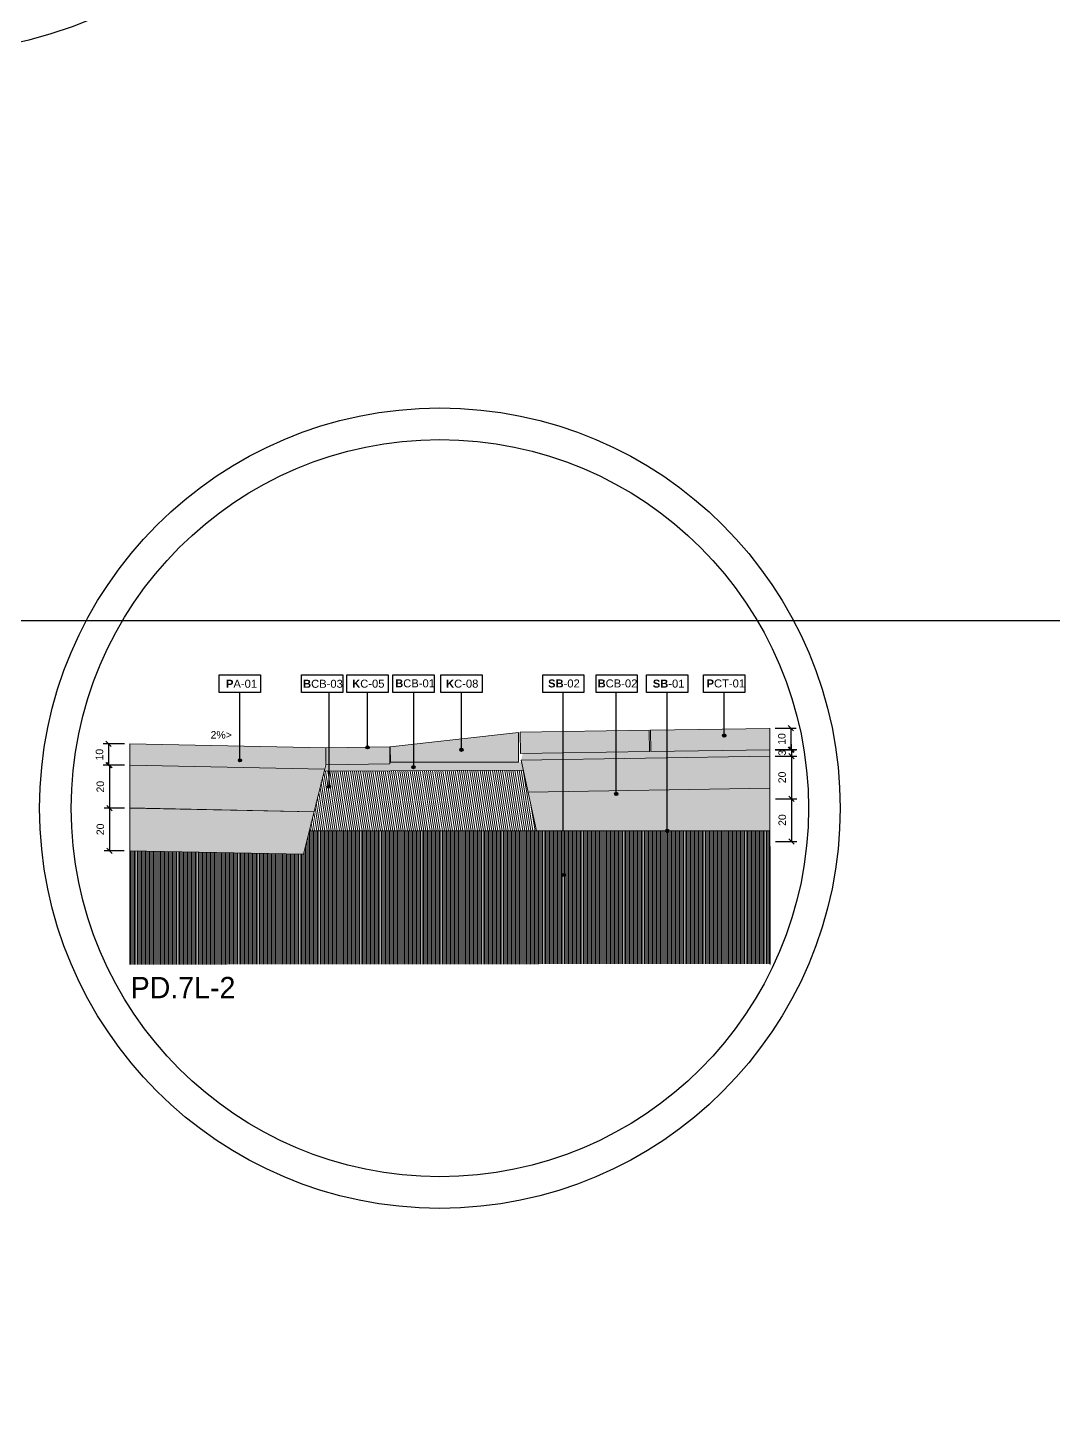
# Model space of a CAD drawing. Header units: metres. Extents: x -325 to 301, y -147 to 149.
# Drawn here: x 86.35 to 91.15, y 9.71 to 16.23 of the extents above; entities that cross this region are included whole.
import ezdxf

# ---------------------------------------------------------------- set-up
doc = ezdxf.new("R2010")
doc.units = ezdxf.units.M
doc.layers.get('Defpoints').update_dxf_attribs({"lineweight": 13})
for name, color, linetype, plot in [('-aux', 50, 'Continuous', False), ('-AUX-QAD', 5, 'Continuous', False), ('-AUX_MON', 3, 'Continuous', False)]:
    doc.layers.add(name, color=color, linetype=linetype, plot=plot)
doc.layers.add('0-TX-1_25', color=7, linetype='Continuous', true_color=0x3f4f7f)
for name, color, linetype, lineweight, true_color in [('03-TR-Paviment_06_Concrete Slab in situ', 7, 'Continuous', 9, 0xeee7dd), ('03-TR-Paviment_07_Precast Concrete Blocks', 7, 'Continuous', 5, 0xe7ddd0), ('3-TR tot_u', 7, 'Continuous', 5, 0x787878)]:
    doc.layers.add(name, color=color, linetype=linetype, lineweight=lineweight, true_color=true_color)
for name, color, linetype, lineweight in [('1-CM', 7, 'Continuous', 0), ('2-L-secció', 1, 'Continuous', 0), ('2_L-seccio detall', 7, 'Continuous', 9), ('3-TR Formigó', 252, 'Continuous', 0), ('3-TR Seleccionat', 44, 'Continuous', 0), ('3-TR Tot-u', 37, 'Continuous', 0), ('3_TR_paviment gris', 252, 'Continuous', 5)]:
    doc.layers.add(name, color=color, linetype=linetype, lineweight=lineweight)
doc.layers.add('A-KEYPLAN_HATCH', color=7, linetype='Continuous')
doc.layers.add('A_TEXT_2', color=7, linetype='Continuous')
doc.styles.get("Standard").update_dxf_attribs({"font": 'arial.ttf'})
doc.styles.add('x-llegenda materials$0$ENGRAVERS', font='TT0586M.TTF')
doc.dimstyles.new('ISO-25', dxfattribs={"dimtxt": 0.1, "dimasz": 0.1, "dimexe": 0.1, "dimexo": 0.1, "dimgap": 0.1, "dimtad": 1, "dimdec": 0, "dimlfac": 100, "dimzin": 9, "dimtxsty": 'Standard', "dimblk": 'OBLIQUE', "dimcen": 0.1, "dimadec": 0, "dimazin": 0, "dimtfac": 1, "dimtdec": 0, "dimtmove": 0, "dimatfit": 3, "dimldrblk": 'OBLIQUE', "dimfxl": 1, "dimarcsym": 0})

# ---------------------------------------------------------------- blocks, each defined once
blk = doc.blocks.new('hatch keyplan 2')
at = {"layer": 'A-KEYPLAN_HATCH'}
blk.add_lwpolyline([(0, 0.00548), (0.01287, 0.00548), (0.01287, 0), (0, 0)], close=True, dxfattribs=at)
blk = doc.blocks.new('hatch keyplan')
at = {"layer": 'A-KEYPLAN_HATCH'}
blk.add_blockref('hatch keyplan 2', (1.43058, 0.85215), dxfattribs=at)
blk = doc.blocks.new('SB-01')
at = {"layer": 'A-KEYPLAN_HATCH'}
blk.add_blockref('hatch keyplan', (-1.43058, -0.85215), dxfattribs=at)
at = {"layer": 'A_TEXT_2', "insert": (-0.0008, 0.00403), "char_height": 0.0025, "attachment_point": 1}
blk.add_mtext_dynamic_manual_height_columns('\\pi0.00271;{\\fArial|b1|i0|c0|p34;SB}-01', width=0.0145619, gutter_width=0.015, heights=[0], dxfattribs=at)
blk = doc.blocks.new('B-CB02')
at = {"layer": 'A-KEYPLAN_HATCH'}
blk.add_blockref('hatch keyplan', (-1.43058, -0.85215), dxfattribs=at)
at = {"layer": 'A_TEXT_2', "insert": (-0.0008, 0.00409), "char_height": 0.0025, "attachment_point": 1}
blk.add_mtext_dynamic_manual_height_columns('\\pi0.00129;{\\fArial|b1|i0|c0|p34;B}CB-02', width=0.0145619, gutter_width=0.015, heights=[0], dxfattribs=at)
blk = doc.blocks.new('K04')
at = {"layer": 'A-KEYPLAN_HATCH'}
blk.add_blockref('hatch keyplan', (-1.42958, -0.85215), dxfattribs=at)
at = {"layer": 'A_TEXT_2', "insert": (0.0002, 0.00402), "char_height": 0.0025, "attachment_point": 1}
blk.add_mtext_dynamic_manual_height_columns('\\pi0.00244;{\\fArial|b1|i0|c0|p34;K}C-05', width=0.0145619, gutter_width=0.015, heights=[0], dxfattribs=at)
blk = doc.blocks.new('B-CB03')
at = {"layer": 'A-KEYPLAN_HATCH'}
blk.add_blockref('hatch keyplan', (-1.43058, -0.85215), dxfattribs=at)
at = {"layer": 'A_TEXT_2', "insert": (-0.0008, 0.00398), "char_height": 0.0025, "attachment_point": 1}
blk.add_mtext_dynamic_manual_height_columns('\\pi0.00128;{\\fArial|b1|i0|c0|p34;B}CB-03', width=0.0145619, gutter_width=0.015, heights=[0], dxfattribs=at)
blk = doc.blocks.new('B-CB01')
at = {"layer": 'A-KEYPLAN_HATCH'}
blk.add_blockref('hatch keyplan', (-1.43058, -0.85215), dxfattribs=at)
at = {"layer": 'A_TEXT_2', "insert": (-0.0008, 0.00411), "char_height": 0.0025, "attachment_point": 1}
blk.add_mtext_dynamic_manual_height_columns('\\pi0.00152;{\\fArial|b1|i0|c0|p34;B}CB-01', width=0.0145619, gutter_width=0.015, heights=[0], dxfattribs=at)
blk = doc.blocks.new('B-A01')
at = {"layer": 'A-KEYPLAN_HATCH'}
blk.add_blockref('hatch keyplan', (-1.43058, -0.85215), dxfattribs=at)
at = {"layer": 'A_TEXT_2', "insert": (-0.0008, 0.00399), "char_height": 0.0025, "attachment_point": 1}
blk.add_mtext_dynamic_manual_height_columns('\\pi0.00288;{\\fArial|b1|i0|c0|p34;P}A-01', width=0.0145619, gutter_width=0.015, heights=[0], dxfattribs=at)
blk = doc.blocks.new('_Oblique')
at = {"color": 0, "lineweight": -2}
blk.add_line((-0.5, -0.5), (0.5, 0.5), dxfattribs=at)
blk = doc.blocks.new('*D154')
at = {"layer": '0-TX-1_25', "color": 0, "lineweight": -2, "transparency": 16777216}
for p, q in [((89.8505, 12.952), (89.9492, 12.952)), ((89.9242, 12.952), (89.9242, 12.8513)), ((89.8506, 12.8513), (89.9492, 12.8513))]:
    blk.add_line(p, q, dxfattribs=at)
at = {"layer": 'Defpoints', "color": 0, "transparency": 16777216}
for p in [(89.8255, 12.952), (89.8256, 12.8513), (89.9242, 12.8513)]:
    blk.add_point(p, dxfattribs=at)
at = {"layer": '0-TX-1_25', "color": 0, "lineweight": -2, "transparency": 16777216, "xscale": 0.025, "yscale": 0.025, "zscale": 0.025}
for p, rotation in [((89.9242, 12.952), 90), ((89.9242, 12.8513), 270)]:
    blk.add_blockref('_Oblique', p, dxfattribs=dict(at, rotation=rotation))
at = {"layer": '0-TX-1_25', "color": 0, "transparency": 16777216, "insert": (89.8814, 12.9017), "char_height": 0.035, "attachment_point": 5, "rotation": 90}
blk.add_mtext('10', dxfattribs=at)
blk = doc.blocks.new('*D153')
at = {"layer": '0-TX-1_25', "color": 0, "lineweight": -2, "transparency": 16777216}
for p, q in [((89.8507, 12.852), (89.9509, 12.852)), ((89.9259, 12.852), (89.9259, 12.877)), ((89.9259, 12.852), (89.9259, 12.8216)), ((89.8507, 12.8216), (89.9509, 12.8216)), ((89.9259, 12.8216), (89.9259, 12.7966))]:
    blk.add_line(p, q, dxfattribs=at)
at = {"layer": 'Defpoints', "color": 0, "transparency": 16777216}
for p in [(89.8257, 12.852), (89.8257, 12.8216), (89.9259, 12.8216)]:
    blk.add_point(p, dxfattribs=at)
at = {"layer": '0-TX-1_25', "color": 0, "lineweight": -2, "transparency": 16777216, "xscale": 0.025, "yscale": 0.025, "zscale": 0.025}
for p, rotation in [((89.9259, 12.852), 270), ((89.9259, 12.8216), 90)]:
    blk.add_blockref('_Oblique', p, dxfattribs=dict(at, rotation=rotation))
at = {"layer": '0-TX-1_25', "color": 0, "transparency": 16777216, "insert": (89.883, 12.8368), "char_height": 0.035, "attachment_point": 5, "rotation": 90}
blk.add_mtext('3', dxfattribs=at)
blk = doc.blocks.new('*D151')
at = {"layer": '0-TX-1_25', "color": 0, "lineweight": -2, "transparency": 16777216}
for p, q in [((89.8507, 12.8216), (89.9509, 12.8216)), ((89.9259, 12.8216), (89.9259, 12.6216)), ((89.8511, 12.6216), (89.9509, 12.6216))]:
    blk.add_line(p, q, dxfattribs=at)
at = {"layer": 'Defpoints', "color": 0, "transparency": 16777216}
for p in [(89.8257, 12.8216), (89.8261, 12.6216), (89.9259, 12.6216)]:
    blk.add_point(p, dxfattribs=at)
at = {"layer": '0-TX-1_25', "color": 0, "lineweight": -2, "transparency": 16777216, "xscale": 0.025, "yscale": 0.025, "zscale": 0.025}
for p, rotation in [((89.9259, 12.8216), 90), ((89.9259, 12.6216), 270)]:
    blk.add_blockref('_Oblique', p, dxfattribs=dict(at, rotation=rotation))
at = {"layer": '0-TX-1_25', "color": 0, "transparency": 16777216, "insert": (89.883, 12.7216), "char_height": 0.035, "attachment_point": 5, "rotation": 90}
blk.add_mtext('20', dxfattribs=at)
blk = doc.blocks.new('*D152')
at = {"layer": '0-TX-1_25', "color": 0, "lineweight": -2, "transparency": 16777216}
for p, q in [((89.8511, 12.6216), (89.9513, 12.6216)), ((89.9263, 12.6216), (89.9263, 12.4216)), ((89.8515, 12.4216), (89.9513, 12.4216))]:
    blk.add_line(p, q, dxfattribs=at)
at = {"layer": 'Defpoints', "color": 0, "transparency": 16777216}
for p in [(89.8261, 12.6216), (89.8265, 12.4216), (89.9263, 12.4216)]:
    blk.add_point(p, dxfattribs=at)
at = {"layer": '0-TX-1_25', "color": 0, "lineweight": -2, "transparency": 16777216, "xscale": 0.025, "yscale": 0.025, "zscale": 0.025}
for p, rotation in [((89.9263, 12.6216), 90), ((89.9263, 12.4216), 270)]:
    blk.add_blockref('_Oblique', p, dxfattribs=dict(at, rotation=rotation))
at = {"layer": '0-TX-1_25', "color": 0, "transparency": 16777216, "insert": (89.8834, 12.5216), "char_height": 0.035, "attachment_point": 5, "rotation": 90}
blk.add_mtext('20', dxfattribs=at)
blk = doc.blocks.new('POINT')
at = {"layer": '0-TX-1_25'}
h = blk.add_hatch(dxfattribs=at)
h.set_pattern_fill('ANGLE', color=256)
h.set_pattern_definition([(0, (-83.747, -12.726), (0, 6.985), [5.08, -1.905]), (90, (-83.747, -12.726), (-6.985, 4e-16), [5.08, -1.905])])
edge = h.paths.add_edge_path()
edge.add_arc((0, 0), 0.0075, 0, 360)
h = blk.add_hatch(color=256, dxfattribs=at)
h.dxf.hatch_style = 1
edge = h.paths.add_edge_path()
edge.add_arc((0, 0), 0.0075, 0, 360)
blk.add_circle((0, 0), 0.0075, dxfattribs=at)
blk = doc.blocks.new('*D155')
at = {"layer": '0-TX-1_25', "color": 0, "lineweight": -2, "transparency": 16777216}
for p, q in [((86.8016, 12.8783), (86.703, 12.8783)), ((86.728, 12.8783), (86.728, 12.7783)), ((86.8016, 12.7783), (86.703, 12.7783))]:
    blk.add_line(p, q, dxfattribs=at)
at = {"layer": 'Defpoints', "color": 0, "transparency": 16777216}
for p in [(86.8266, 12.8783), (86.728, 12.7783), (86.8266, 12.7783)]:
    blk.add_point(p, dxfattribs=at)
at = {"layer": '0-TX-1_25', "color": 0, "lineweight": -2, "transparency": 16777216, "xscale": 0.025, "yscale": 0.025, "zscale": 0.025}
for p, rotation in [((86.728, 12.8783), 90), ((86.728, 12.7783), 270)]:
    blk.add_blockref('_Oblique', p, dxfattribs=dict(at, rotation=rotation))
at = {"layer": '0-TX-1_25', "color": 0, "transparency": 16777216, "insert": (86.6852, 12.8283), "char_height": 0.035, "attachment_point": 5, "rotation": 90}
blk.add_mtext('10', dxfattribs=at)
blk = doc.blocks.new('*D156')
at = {"layer": '0-TX-1_25', "color": 0, "lineweight": -2, "transparency": 16777216}
for p, q in [((86.8016, 12.7783), (86.7069, 12.7783)), ((86.7319, 12.7783), (86.7319, 12.5782)), ((86.8015, 12.5782), (86.7069, 12.5782))]:
    blk.add_line(p, q, dxfattribs=at)
at = {"layer": 'Defpoints', "color": 0, "transparency": 16777216}
for p in [(86.8266, 12.7783), (86.7319, 12.5782), (86.8265, 12.5782)]:
    blk.add_point(p, dxfattribs=at)
at = {"layer": '0-TX-1_25', "color": 0, "lineweight": -2, "transparency": 16777216, "xscale": 0.025, "yscale": 0.025, "zscale": 0.025}
for p, rotation in [((86.7319, 12.7783), 90), ((86.7319, 12.5782), 270)]:
    blk.add_blockref('_Oblique', p, dxfattribs=dict(at, rotation=rotation))
at = {"layer": '0-TX-1_25', "color": 0, "transparency": 16777216, "insert": (86.689, 12.6782), "char_height": 0.035, "attachment_point": 5, "rotation": 90}
blk.add_mtext('20', dxfattribs=at)
blk = doc.blocks.new('*D157')
at = {"layer": '0-TX-1_25', "color": 0, "lineweight": -2, "transparency": 16777216}
for p, q in [((86.8015, 12.5782), (86.7069, 12.5782)), ((86.7319, 12.5782), (86.7319, 12.3782)), ((86.8006, 12.3782), (86.7069, 12.3782))]:
    blk.add_line(p, q, dxfattribs=at)
at = {"layer": 'Defpoints', "color": 0, "transparency": 16777216}
for p in [(86.8265, 12.5782), (86.7319, 12.3782), (86.8256, 12.3782)]:
    blk.add_point(p, dxfattribs=at)
at = {"layer": '0-TX-1_25', "color": 0, "lineweight": -2, "transparency": 16777216, "xscale": 0.025, "yscale": 0.025, "zscale": 0.025}
for p, rotation in [((86.7319, 12.5782), 90), ((86.7319, 12.3782), 270)]:
    blk.add_blockref('_Oblique', p, dxfattribs=dict(at, rotation=rotation))
at = {"layer": '0-TX-1_25', "color": 0, "transparency": 16777216, "insert": (86.689, 12.4782), "char_height": 0.035, "attachment_point": 5, "rotation": 90}
blk.add_mtext('20', dxfattribs=at)
blk = doc.blocks.new('SB-02')
at = {"layer": 'A-KEYPLAN_HATCH'}
blk.add_blockref('hatch keyplan', (-1.43058, -0.85215), dxfattribs=at)
at = {"layer": 'A_TEXT_2', "insert": (-0.0008, 0.00408), "char_height": 0.0025, "attachment_point": 1}
blk.add_mtext_dynamic_manual_height_columns('\\pi0.00249;{\\fArial|b1|i0|c0|p34;SB}-02', width=0.0145619, gutter_width=0.015, heights=[0], dxfattribs=at)
blk = doc.blocks.new('PCB01')
at = {"layer": 'A-KEYPLAN_HATCH'}
blk.add_lwpolyline([(0.001, 0.00548), (0.01387, 0.00548), (0.01387, 0), (0.001, 0)], close=True, dxfattribs=at)
at = {"layer": 'A_TEXT_2', "insert": (0.0002, 0.00409), "char_height": 0.0025, "attachment_point": 1}
blk.add_mtext_dynamic_manual_height_columns('\\pi0.00171;{\\fArial|b1|i0|c0|p34;P}CT-01', width=0.0145619, gutter_width=0.015, heights=[0], dxfattribs=at)
blk = doc.blocks.new('KC-07')
at = {"layer": 'A-KEYPLAN_HATCH'}
blk.add_lwpolyline([(0, 0.00548), (0.01287, 0.00548), (0.01287, 0), (0, 0)], close=True, dxfattribs=at)
at = {"layer": 'A_TEXT_2', "insert": (-0.0008, 0.00402), "char_height": 0.0025, "attachment_point": 1}
blk.add_mtext_dynamic_manual_height_columns('\\pi0.00244;{\\fArial|b1|i0|c0|p34;K}C-08', width=0.0145619, gutter_width=0.015, heights=[0], dxfattribs=at)
blk = doc.blocks.new('*D1879')
at = {"layer": '0-TX-1_25', "color": 0, "lineweight": -2, "transparency": 16777216}
for p, q in [((87.5171, 51.8946), (87.5171, 52.0196)), ((87.5171, 51.9946), (87.7984, 51.9946)), ((87.7984, 51.9196), (87.7984, 52.0196))]:
    blk.add_line(p, q, dxfattribs=at)
at = {"layer": 'Defpoints', "color": 0, "transparency": 16777216}
for p in [(87.7984, 51.9946), (87.7984, 51.8946), (87.5171, 0.0315)]:
    blk.add_point(p, dxfattribs=at)
at = {"layer": '0-TX-1_25', "color": 0, "lineweight": -2, "transparency": 16777216, "xscale": 0.025, "yscale": 0.025, "zscale": 0.025, "rotation": 180}
blk.add_blockref('_Oblique', (87.5171, 51.9946), dxfattribs=at)
at = {"layer": '0-TX-1_25', "color": 0, "lineweight": -2, "transparency": 16777216, "xscale": 0.025, "yscale": 0.025, "zscale": 0.025}
blk.add_blockref('_Oblique', (87.7984, 51.9946), dxfattribs=at)
at = {"layer": '0-TX-1_25', "color": 0, "transparency": 16777216, "insert": (87.6578, 52.0374), "char_height": 0.035, "attachment_point": 5}
blk.add_mtext('28', dxfattribs=at)

msp = doc.modelspace()

# ---------------------------------------------------------------- hatches: boundary and pattern name
at = {"layer": '03-TR-Paviment_07_Precast Concrete Blocks'}
h = msp.add_hatch(color=256, dxfattribs=at)
h.dxf.hatch_style = 1
h.paths.add_polyline_path([(88.6477, 12.9325), (88.0467, 12.8649), (88.0477, 12.7925), (88.6477, 12.7925)])
h = msp.add_hatch(color=256, dxfattribs=at)
h.dxf.hatch_style = 1
h.paths.add_polyline_path([(89.2606, 12.9425), (88.6562, 12.933), (88.6578, 12.833), (89.2613, 12.8425)])
h = msp.add_hatch(color=256, dxfattribs=at)
h.dxf.hatch_style = 1
h.paths.add_polyline_path([(89.8256, 12.8513), (89.8255, 12.9514), (89.2656, 12.9426), (89.2672, 12.8426)])
at = {"layer": '3-TR Formigó'}
h = msp.add_hatch(dxfattribs=at)
h.set_pattern_fill('ANSI31', color=256, scale=0.003, angle=234.17524, style=0)
h.set_pattern_definition([(279.17524, (86.6718855, 12.103102), (0.00940313, 0.001518806), [])])
h.paths.add_polyline_path([(87.6628, 12.4702), (87.6629, 12.4705), (87.6629, 12.4702)], flags=17)
h.paths.add_polyline_path([(87.6677, 12.4716), (88.7321, 12.4716), (88.6704, 12.7551), (87.7371, 12.7503)])
at = {"layer": '3-TR Seleccionat'}
h = msp.add_hatch(dxfattribs=at)
h.set_pattern_fill('ANSI31', color=256, scale=0.002, angle=225, style=0)
h.set_pattern_definition([(270, (86.6718855, 12.103102), (0.00635, -2e-18), [])])
h.paths.add_polyline_path([(87.6404, 12.3619), (86.8266, 12.3782), (86.8266, 11.8454), (89.8266, 11.8486), (89.8266, 12.4716), (87.6677, 12.4716)])
at = {"layer": '3-TR Tot-u'}
h = msp.add_hatch(dxfattribs=at)
h.set_pattern_fill('EARTH', color=256, scale=0.005, angle=-80.82476, style=0)
h.set_pattern_definition([(279.1752, (86.671885, 12.103102), (0.03640645, -0.02628108), [0.03175, -0.03175]), (279.1752, (86.68364, 12.105), (0.03640645, -0.02628108), [0.03175, -0.03175]), (279.1752, (86.695393, 12.1069), (0.03640645, -0.02628108), [0.03175, -0.03175]), (9.1752, (86.699944, 12.103614), (0.02628108, 0.03640645), [0.03175, -0.03175]), (9.1752, (86.701843, 12.09186), (0.02628108, 0.03640645), [0.03175, -0.03175]), (9.1752, (86.70374, 12.080106), (0.02628108, 0.03640645), [0.03175, -0.03175])])
h.paths.add_polyline_path([(87.6404, 12.3619), (87.69, 12.561), (86.8253, 12.5783), (86.8266, 12.3782)])
h.paths.add_polyline_path([(88.7321, 12.4716), (89.8262, 12.4716), (89.8259, 12.6709), (88.6927, 12.6532), (88.7171, 12.5404)])
at = {"layer": '3-TR tot_u'}
h = msp.add_hatch(dxfattribs=at)
h.set_pattern_fill('AR-CONC', color=256, scale=9e-05, angle=90.26641)
h.set_pattern_definition([(140.266414, (5.231827, -9.989423), (0.0013582613, 0.0164031132), [0.0017145, -0.0188595]), (85.266414, (5.231827, -9.989423), (-0.0171801815, -0.0032518273), [0.0013716, -0.0150876526]), (190.71786, (5.23194, -9.988056), (-0.0158219194, 0.0131512858), [0.0014571008, -0.016028122]), (136.450614, (5.227255, -9.989445), (0.003670327, 0.024414444), [0.00257175, -0.02828925]), (186.901972, (5.22756, -9.98741), (-0.0223674596, 0.021262598), [0.002185652, -0.024042205]), (81.450565, (5.227255, -9.989445), (-0.0223674596, 0.021262598), [0.002057397, -0.022631376]), (111.266414, (5.228387, -9.987153), (0.0091403206, 0.0136879438), [0.0017145, -0.0188595]), (56.266414, (5.228387, -9.987153), (-0.0166026007, 0.0054850432), [0.0013716, -0.0150876]), (161.71786, (5.229149, -9.986013), (-0.0074622802, 0.019172987), [0.0014571008, -0.0160280944]), (127.766414, (5.2318266, -9.989423), (-0.00761116375, 0.0002425866), [0, -0.01490472, 0, -0.0153162, 0, -0.01514475]), (97.766414, (5.2318266, -9.989423), (-0.009044117, 0.0059717809), [0, -0.00873252, 0, -0.01456182, 0, -0.00577215]), (57.766414, (5.23185, -9.994521), (0.0004588393, 0.012205419), [0, -0.005715, 0, -0.0178308, 0, -0.0236601]), (47.766414, (5.231861, -9.996807), (-0.0023503487, 0.0133208417), [0, -0.0074295, 0, -0.01184148, 0, -0.0168021])])
h.paths.add_polyline_path([(89.8257, 12.821), (89.8256, 12.8513), (88.9684, 12.8389), (88.6677, 12.8328), (88.6602, 12.8027)])
h = msp.add_hatch(dxfattribs=at)
h.set_pattern_fill('AR-CONC', color=256, scale=9e-05, angle=90.26641)
h.set_pattern_definition([(140.266414, (4.308738, -10.041854), (0.0013582613, 0.0164031132), [0.0017145, -0.0188595]), (85.266414, (4.308738, -10.041854), (-0.0171801815, -0.0032518273), [0.0013716, -0.0150876526]), (190.71786, (4.308852, -10.040487), (-0.0158219194, 0.0131512858), [0.0014571008, -0.016028122]), (136.450614, (4.304166, -10.041876), (0.003670327, 0.024414444), [0.00257175, -0.02828925]), (186.901972, (4.304472, -10.03984), (-0.0223674596, 0.021262598), [0.002185652, -0.024042205]), (81.450565, (4.304166, -10.041876), (-0.0223674596, 0.021262598), [0.002057397, -0.022631376]), (111.266414, (4.305299, -10.039584), (0.0091403206, 0.0136879438), [0.0017145, -0.0188595]), (56.266414, (4.305299, -10.039584), (-0.0166026007, 0.0054850432), [0.0013716, -0.0150876]), (161.71786, (4.30606, -10.038444), (-0.0074622802, 0.019172987), [0.0014571008, -0.0160280944]), (127.766414, (4.3087383, -10.041854), (-0.00761116375, 0.0002425866), [0, -0.01490472, 0, -0.0153162, 0, -0.01514475]), (97.766414, (4.308738, -10.041854), (-0.009044117, 0.0059717809), [0, -0.00873252, 0, -0.01456182, 0, -0.00577215]), (57.766414, (4.308762, -10.046952), (0.0004588393, 0.012205419), [0, -0.005715, 0, -0.0178308, 0, -0.0236601]), (47.766414, (4.308773, -10.049238), (-0.0023503487, 0.0133208417), [0, -0.0074295, 0, -0.01184148, 0, -0.0168021])])
h.paths.add_polyline_path([(88.6704, 12.7551), (88.6624, 12.7927), (88.0477, 12.7925), (88.0453, 12.7865), (87.7446, 12.7804), (87.7371, 12.7503)])
h = msp.add_hatch(dxfattribs=at)
h.set_pattern_fill('AR-CONC', color=256, scale=0.0002, angle=90.26641)
h.set_pattern_definition([(140.266414, (4.139416, 0), (0.003018359, 0.036451363), [0.00381, -0.04191]), (85.266414, (4.139416, 0), (-0.038178181, -0.007226283), [0.003048, -0.033528117]), (190.71786, (4.139667, 0.003038), (-0.035159821, 0.02922508), [0.003238002, -0.035618049]), (136.450614, (4.129256, -4.7e-05), (0.008156283, 0.05425432), [0.005715, -0.062865]), (186.90197, (4.129936, 0.004474), (-0.049705466, 0.047250218), [0.004857005, -0.05342712]), (81.450565, (4.129256, -5e-05), (-0.049705466, 0.047250218), [0.004571993, -0.050291946]), (111.266414, (4.131772, 0.005045), (0.020311824, 0.030417653), [0.00381, -0.04191]), (56.266414, (4.131772, 0.005045), (-0.036894668, 0.012188985), [0.003048, -0.033528]), (161.71786, (4.133465, 0.00758), (-0.016582845, 0.042606638), [0.003238002, -0.035617988]), (127.766414, (4.139416, 0), (-0.0169136972, 0.0005390813), [0, -0.0331216, 0, -0.034036, 0, -0.033655]), (97.766414, (4.139416, 0), (-0.020098038, 0.0132706243), [0, -0.0194056, 0, -0.0323596, 0, -0.012827]), (57.766414, (4.139469, -0.011328), (0.0010196429, 0.0271231534), [0, -0.0127, 0, -0.039624, 0, -0.052578]), (47.766414, (4.139492, -0.016408), (-0.005222997, 0.0296018704), [0, -0.01651, 0, -0.0263144, 0, -0.037338])])
h.paths.add_polyline_path([(89.8252, 12.6709), (89.8257, 12.821), (88.6602, 12.8027), (88.6725, 12.7453), (88.6927, 12.6532)])
h = msp.add_hatch(dxfattribs=at)
h.set_pattern_fill('AR-CONC', color=256, scale=0.0002, angle=88.21722)
h.set_pattern_definition([(138.217217, (4.337996, 3.044184), (0.004319842, 0.036320122), [0.00381, -0.04191]), (83.217217, (4.337996, 3.044184), (-0.03841216, -0.005856501), [0.003048, -0.033528117]), (188.66866, (4.338356, 3.04721), (-0.034092317, 0.030463621), [0.003238002, -0.035618049]), (134.40142, (4.32784, 3.0445), (0.010091072, 0.053927974), [0.005715, -0.062865]), (184.852775, (4.32868, 3.048994), (-0.047984124, 0.04899735), [0.004857005, -0.05342712]), (79.40137, (4.32784, 3.0445), (-0.047984124, 0.04899735), [0.004571993, -0.050291946]), (109.217217, (4.330538, 3.0495), (0.021386497, 0.029671898), [0.00381, -0.04191]), (54.217217, (4.330538, 3.0495), (-0.036435225, 0.013500455), [0.003048, -0.033528]), (159.66866, (4.33232, 3.05197), (-0.015048728, 0.043172353), [0.003238002, -0.035617988]), (125.717217, (4.337996, 3.044184), (-0.0168836045, 0.00114353), [0, -0.0331216, 0, -0.034036, 0, -0.033655]), (95.717217, (4.337996, 3.044184), (-0.019610659, 0.0139807955), [0, -0.0194056, 0, -0.0323596, 0, -0.012827]), (55.717217, (4.337643, 3.032861), (0.00198885, 0.027069348), [0, -0.0127, 0, -0.039624, 0, -0.052578]), (45.717217, (4.337485, 3.027784), (-0.004161165, 0.029769702), [0, -0.01651, 0, -0.0263144, 0, -0.037338])])
h.paths.add_polyline_path([(86.8256, 12.5782), (87.69, 12.561), (87.7396, 12.76), (86.8266, 12.7783)])
at = {"layer": '3_TR_paviment gris'}
h = msp.add_hatch(dxfattribs=at)
h.set_pattern_fill('DOTS', color=256, scale=0.005, angle=-4.17914, style=0)
h.set_pattern_definition([(355.82086267, (-980.9272185, -1029.284891), (0.0045366431, 0.007627171966), [0, -0.0079375])])
h.paths.add_polyline_path([(86.8267, 12.7783), (87.7352, 12.7601), (87.7416, 12.7824), (87.7448, 12.8599), (86.8267, 12.8783)])
msp.add_hatch(color=256, dxfattribs=at).paths.add_polyline_path([(87.7448, 12.8599), (87.7446, 12.7806), (88.043, 12.7853), (88.0447, 12.8652)])

# ---------------------------------------------------------------- linework, layer by layer
at = {"layer": '-aux'}
msp.add_lwpolyline([(12.2345, 13.4567), (142.2345, 13.4567)], dxfattribs=at)
at = {"layer": '-AUX-QAD'}
msp.add_circle((85.8165, 18.2614), 2.1539, dxfattribs=at)
at = {"layer": '-AUX_MON'}
for radius in [1.8749, 1.7267]:
    msp.add_circle((88.2797, 12.5774), radius, dxfattribs=at)
at = {"layer": '0-TX-1_25'}
for points in [[(87.343, 12.8018), (87.343, 13.1193)], [(87.7601, 13.1193), (87.7601, 12.678)], [(87.9405, 12.8623), (87.9405, 13.1193)], [(88.1558, 13.1193), (88.1558, 12.7697)], [(88.3805, 12.851), (88.3805, 13.1193)], [(88.8576, 12.2645), (88.8576, 13.1193)], [(89.1057, 12.6443), (89.1057, 13.1193)], [(89.3448, 12.4716), (89.3448, 13.1193)], [(89.6116, 12.9177), (89.6116, 13.1193)]]:
    msp.add_lwpolyline(points, dxfattribs=at)
at = {"layer": '1-CM'}
msp.add_line((87.7448, 12.8599), (86.8267, 12.8783), dxfattribs=at)
for points in [[(88.6477, 12.9325), (88.6477, 12.7925), (88.0477, 12.7925), (88.0467, 12.8649), (88.6477, 12.9325)], [(89.2606, 12.9425), (88.6562, 12.933), (88.6578, 12.833), (89.2613, 12.8425), (89.2606, 12.9425)], [(89.8255, 12.9514), (89.2656, 12.9426), (89.2672, 12.8426), (89.8256, 12.8513)], [(88.0448, 12.8646), (87.7448, 12.8599), (87.7446, 12.7804), (88.0445, 12.7853), (88.0448, 12.8646)], [(87.7446, 12.7804), (88.0445, 12.7853)], [(88.732, 12.4716), (88.6602, 12.8027), (89.8257, 12.821)], [(87.7371, 12.7503), (88.6704, 12.7551)], [(87.7371, 12.7503), (88.6704, 12.7551)], [(88.6927, 12.6532), (89.8259, 12.6709)], [(86.8265, 12.5782), (87.69, 12.561)], [(89.8262, 12.4716), (87.6677, 12.4716)], [(86.8256, 12.3782), (87.6404, 12.3619)]]:
    msp.add_lwpolyline(points, dxfattribs=at)
at = {"layer": '2-L-secció'}
for p, q in [((89.8255, 12.952), (89.827, 11.8454)), ((86.8266, 12.8783), (86.8266, 11.8454))]:
    msp.add_line(p, q, dxfattribs=at)
at = {"layer": '2_L-seccio detall'}
for points in [[(87.7396, 12.76), (86.8266, 12.7783)], [(87.7446, 12.7804), (87.6404, 12.3619)], [(87.69, 12.561), (86.8253, 12.5783)]]:
    msp.add_lwpolyline(points, dxfattribs=at)

# ---------------------------------------------------------------- block references
at = {"color": 244, "true_color": 0x991b1e, "xscale": 14.99999999999007, "yscale": 14.99999999999007, "zscale": 14.99999999999007}
msp.add_blockref('B-A01', (87.2464, 13.1193), dxfattribs=at)
at = {"layer": '0-TX-1_25', "xscale": 15, "yscale": 15, "zscale": 15}
for name, p in [('B-CB03', (87.6314, 13.1193)), ('B-CB01', (88.0593, 13.1193)), ('SB-02', (88.7611, 13.1193)), ('B-CB02', (89.0111, 13.1193)), ('SB-01', (89.2482, 13.1193))]:
    msp.add_blockref(name, p, dxfattribs=at)
at = {"layer": '0-TX-1_25'}
for p in [(89.6116, 12.9177), (87.9405, 12.8623), (88.3805, 12.851), (87.343, 12.8018), (88.1558, 12.7697), (87.7601, 12.678), (89.1057, 12.6443), (89.3448, 12.4716), (88.8576, 12.2645)]:
    msp.add_blockref('POINT', p, dxfattribs=at)
at = {"layer": '03-TR-Paviment_06_Concrete Slab in situ', "xscale": 15.00000035999791, "yscale": 15.00000035999791, "zscale": 15.00000035999791}
msp.add_blockref('KC-07', (88.2839, 13.1193), dxfattribs=at)
at = {"layer": 'A-KEYPLAN_HATCH', "xscale": 14.99999999999007, "yscale": 14.99999999999007, "zscale": 14.99999999999007}
for name, p in [('K04', (87.829, 13.1193)), ('PCB01', (89.5001, 13.1193))]:
    msp.add_blockref(name, p, dxfattribs=at)

# ---------------------------------------------------------------- texts
at = {"layer": '-aux', "insert": (86.8312, 11.787), "char_height": 0.1, "width": 19.210099, "attachment_point": 1, "style": 'x-llegenda materials$0$ENGRAVERS'}
msp.add_mtext('PD.7L-2', dxfattribs=at)
at = {"layer": '0-TX-1_25', "insert": (87.2055, 12.9385), "char_height": 0.035, "attachment_point": 1}
msp.add_mtext_dynamic_manual_height_columns('2%>', width=0.12813, gutter_width=12.5, heights=[0], dxfattribs=at)

# ---------------------------------------------------------------- dimensions: what is measured, and where the dimension line sits
at = {"layer": '0-TX-1_25'}
dim = msp.add_linear_dim(base=(87.7984, 51.9946), p1=(87.5171, 0.0315), p2=(87.7984, 51.8946), dimstyle='ISO-25', override={"dimtxt": 0.035, "dimasz": 0.025, "dimexe": 0.025, "dimexo": 0.025, "dimgap": 0.025, "dimblk1": 'Oblique', "dimblk2": 'Oblique', "dimsah": 1, "dimfxl": 0.1, "dimfxlon": 1, "dimarcsym": 1}, dxfattribs=at)
dim.commit()
dim.dimension.update_dxf_attribs({"geometry": '*D1879', "text_midpoint": (87.6578, 52.0374)})
for base, p1, p2, picture, middle in [((89.9242, 12.8513), (89.8255, 12.952), (89.8256, 12.8513), '*D154', (89.8814, 12.9017)), ((86.728, 12.7783), (86.8266, 12.8783), (86.8266, 12.7783), '*D155', (86.6852, 12.8283)), ((86.7319, 12.5782), (86.8266, 12.7783), (86.8265, 12.5782), '*D156', (86.689, 12.6782)), ((89.9259, 12.6216), (89.8257, 12.8216), (89.8261, 12.6216), '*D151', (89.883, 12.7216)), ((86.7319, 12.3782), (86.8265, 12.5782), (86.8256, 12.3782), '*D157', (86.689, 12.4782)), ((89.9263, 12.4216), (89.8261, 12.6216), (89.8265, 12.4216), '*D152', (89.8834, 12.5216))]:
    dim = msp.add_linear_dim(base=base, p1=p1, p2=p2, angle=90, dimstyle='ISO-25', override={"dimtxt": 0.035, "dimasz": 0.025, "dimexe": 0.025, "dimexo": 0.025, "dimgap": 0.025, "dimblk1": 'Oblique', "dimblk2": 'Oblique', "dimsah": 1, "dimfxl": 0.1, "dimfxlon": 1, "dimarcsym": 1}, dxfattribs=at)
    dim.commit()
    dim.dimension.update_dxf_attribs({"geometry": picture, "text_midpoint": middle})
dim = msp.add_linear_dim(base=(89.9259, 12.8216), p1=(89.8257, 12.852), p2=(89.8257, 12.8216), angle=90, dimstyle='ISO-25', override={"dimtxt": 0.035, "dimasz": 0.025, "dimexe": 0.025, "dimexo": 0.025, "dimgap": 0.025, "dimblk1": 'Oblique', "dimblk2": 'Oblique', "dimsah": 1, "dimfxl": 0.1, "dimfxlon": 1, "dimarcsym": 1}, dxfattribs=at)
dim.commit()
dim.dimension.update_dxf_attribs({"geometry": '*D153', "text_midpoint": (89.9259, 12.8368), "dimtype": 160})

doc.saveas('drawing.dxf')
